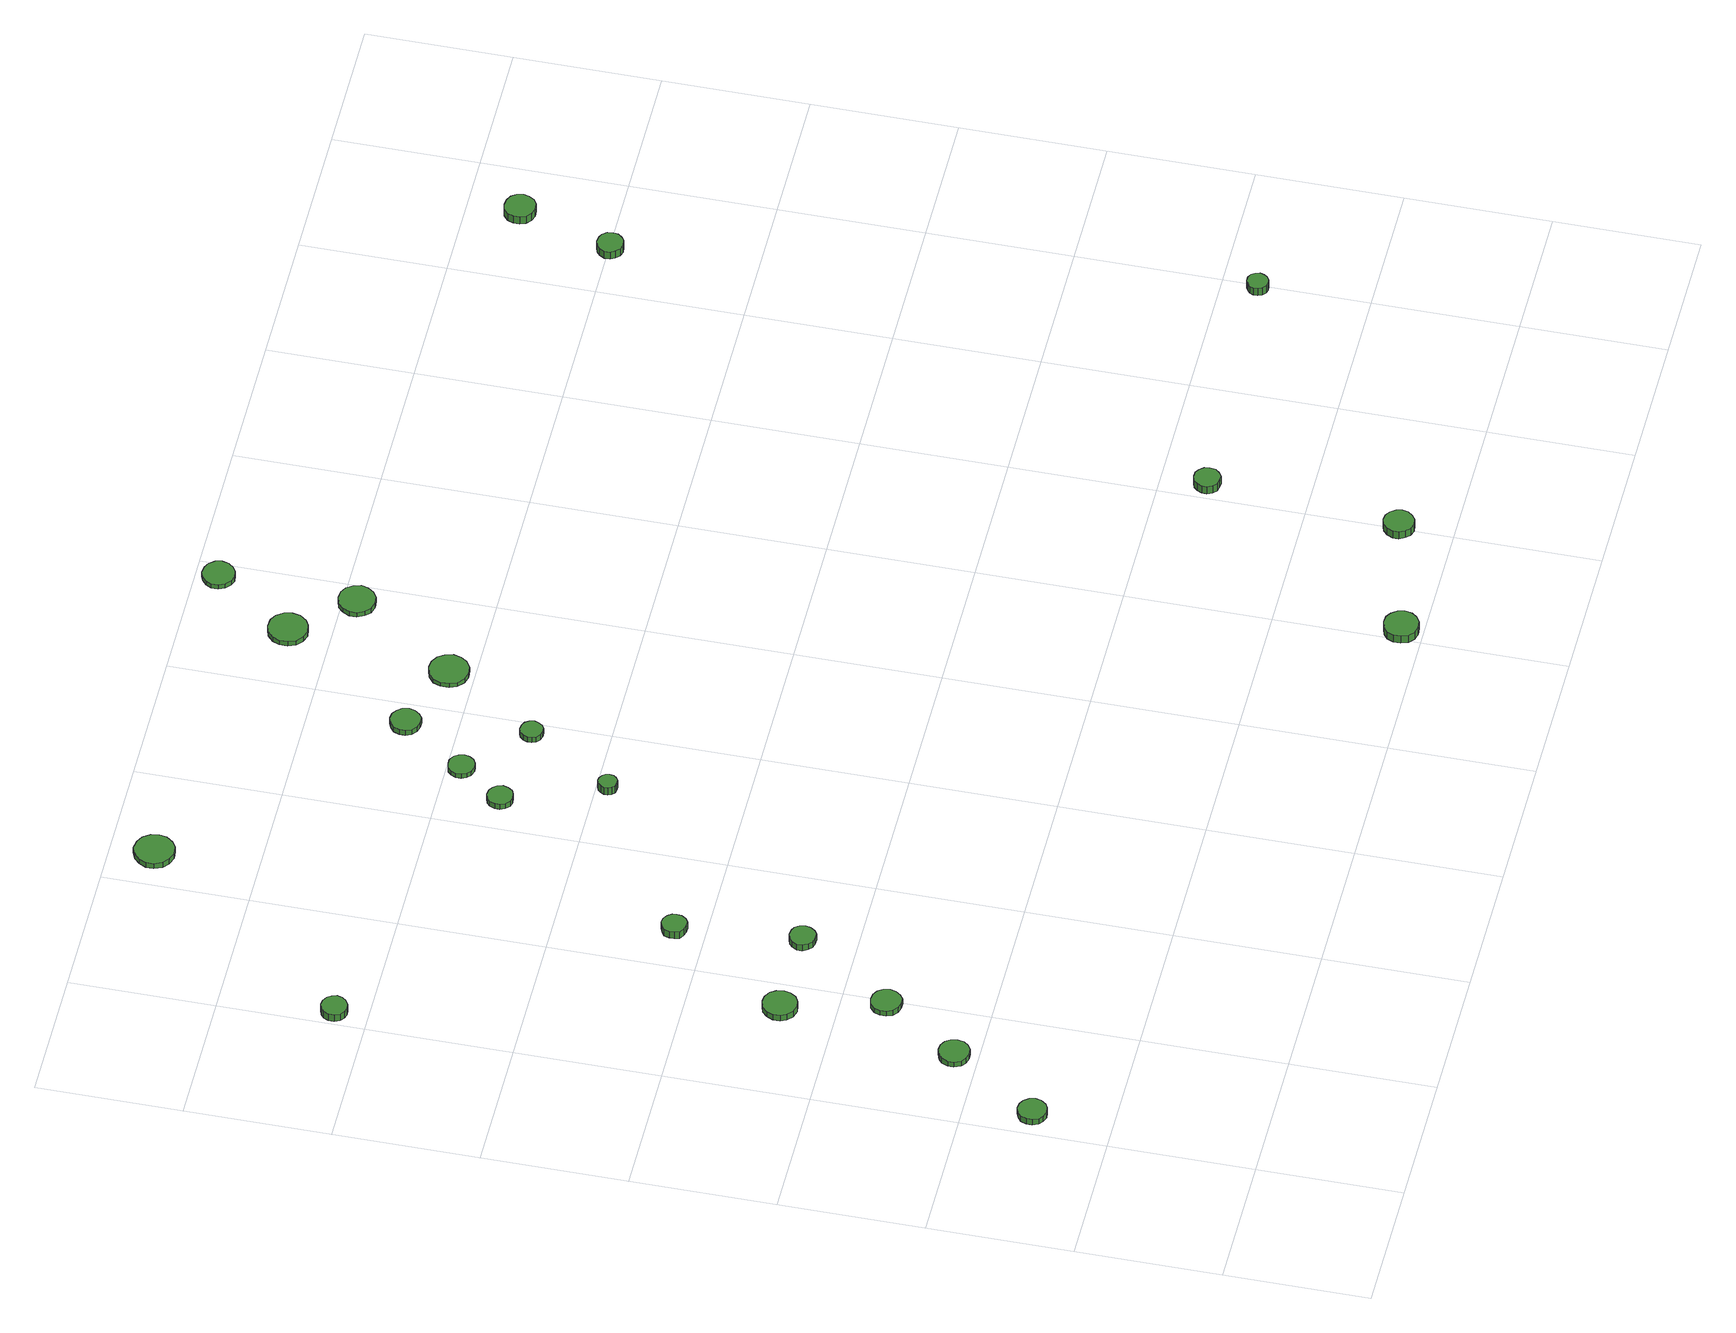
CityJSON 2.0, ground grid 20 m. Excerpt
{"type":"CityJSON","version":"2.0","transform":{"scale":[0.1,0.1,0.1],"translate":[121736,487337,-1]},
"CityObjects":{
"tree1":{"type":"SolitaryVegetationObject","attributes":{"function":"something"},"geometry":[{"type":"MultiSurface","lod":"1","boundaries":[[[0,1,2,3,4,5,6,7,8,9,10,11,12,13,14]],[[15,16,17,18,19,20,21,22,23,24,25,26,27,28,29]],[[0,29,28,1]],[[1,28,27,2]],[[2,27,26,3]],[[3,26,25,4]],[[4,25,24,5]],[[5,24,23,6]],[[6,23,22,7]],[[7,22,21,8]],[[8,21,20,9]],[[9,20,19,10]],[[10,19,18,11]],[[11,18,17,12]],[[12,17,16,13]],[[13,16,15,14]],[[14,15,29,0]]]}]},
"tree2":{"type":"SolitaryVegetationObject","attributes":{"function":"something"},"geometry":[{"type":"MultiSurface","lod":"1","boundaries":[[[30,31,32,33,34,35,36,37,38,39,40,41,42,43,44]],[[45,46,47,48,49,50,51,52,53,54,55,56,57,58,59]],[[30,59,58,31]],[[31,58,57,32]],[[32,57,56,33]],[[33,56,55,34]],[[34,55,54,35]],[[35,54,53,36]],[[36,53,52,37]],[[37,52,51,38]],[[38,51,50,39]],[[39,50,49,40]],[[40,49,48,41]],[[41,48,47,42]],[[42,47,46,43]],[[43,46,45,44]],[[44,45,59,30]]]}]},
"tree3":{"type":"SolitaryVegetationObject","attributes":{"function":"something"},"geometry":[{"type":"MultiSurface","lod":"1","boundaries":[[[60,61,62,63,64,65,66,67,68,69,70,71,72,73,74]],[[75,76,77,78,79,80,81,82,83,84,85,86,87,88,89]],[[60,89,88,61]],[[61,88,87,62]],[[62,87,86,63]],[[63,86,85,64]],[[64,85,84,65]],[[65,84,83,66]],[[66,83,82,67]],[[67,82,81,68]],[[68,81,80,69]],[[69,80,79,70]],[[70,79,78,71]],[[71,78,77,72]],[[72,77,76,73]],[[73,76,75,74]],[[74,75,89,60]]]}]},
"tree4":{"type":"SolitaryVegetationObject","attributes":{"function":"something"},"geometry":[{"type":"MultiSurface","lod":"1","boundaries":[[[90,91,92,93,94,95,96,97,98,99,100,101,102,103,104]],[[105,106,107,108,109,110,111,112,113,114,115,116,117,118,119]],[[90,119,118,91]],[[91,118,117,92]],[[92,117,116,93]],[[93,116,115,94]],[[94,115,114,95]],[[95,114,113,96]],[[96,113,112,97]],[[97,112,111,98]],[[98,111,110,99]],[[99,110,109,100]],[[100,109,108,101]],[[101,108,107,102]],[[102,107,106,103]],[[103,106,105,104]],[[104,105,119,90]]]}]},
"tree5":{"type":"SolitaryVegetationObject","attributes":{"function":"something"},"geometry":[{"type":"MultiSurface","lod":"1","boundaries":[[[120,121,122,123,124,125,126,127,128,129,130,131,132,133,134]],[[135,136,137,138,139,140,141,142,143,144,145,146,147,148,149]],[[120,149,148,121]],[[121,148,147,122]],[[122,147,146,123]],[[123,146,145,124]],[[124,145,144,125]],[[125,144,143,126]],[[126,143,142,127]],[[127,142,141,128]],[[128,141,140,129]],[[129,140,139,130]],[[130,139,138,131]],[[131,138,137,132]],[[132,137,136,133]],[[133,136,135,134]],[[134,135,149,120]]]}]},
"tree6":{"type":"SolitaryVegetationObject","attributes":{"function":"something"},"geometry":[{"type":"MultiSurface","lod":"1","boundaries":[[[150,151,152,153,154,155,156,157,158,159,160,161,162,163,164]],[[165,166,167,168,169,170,171,172,173,174,175,176,177,178,179]],[[150,179,178,151]],[[151,178,177,152]],[[152,177,176,153]],[[153,176,175,154]],[[154,175,174,155]],[[155,174,173,156]],[[156,173,172,157]],[[157,172,171,158]],[[158,171,170,159]],[[159,170,169,160]],[[160,169,168,161]],[[161,168,167,162]],[[162,167,166,163]],[[163,166,165,164]],[[164,165,179,150]]]}]},
"tree7":{"type":"SolitaryVegetationObject","attributes":{"function":"something"},"geometry":[{"type":"MultiSurface","lod":"1","boundaries":[[[180,181,182,183,184,185,186,187,188,189,190,191,192,193,194]],[[195,196,197,198,199,200,201,202,203,204,205,206,207,208,209]],[[180,209,208,181]],[[181,208,207,182]],[[182,207,206,183]],[[183,206,205,184]],[[184,205,204,185]],[[185,204,203,186]],[[186,203,202,187]],[[187,202,201,188]],[[188,201,200,189]],[[189,200,199,190]],[[190,199,198,191]],[[191,198,197,192]],[[192,197,196,193]],[[193,196,195,194]],[[194,195,209,180]]]}]},
"tree8":{"type":"SolitaryVegetationObject","attributes":{"function":"something"},"geometry":[{"type":"MultiSurface","lod":"1","boundaries":[[[210,211,212,213,214,215,216,217,218,219,220,221,222,223,224]],[[225,226,227,228,229,230,231,232,233,234,235,236,237,238,239]],[[210,239,238,211]],[[211,238,237,212]],[[212,237,236,213]],[[213,236,235,214]],[[214,235,234,215]],[[215,234,233,216]],[[216,233,232,217]],[[217,232,231,218]],[[218,231,230,219]],[[219,230,229,220]],[[220,229,228,221]],[[221,228,227,222]],[[222,227,226,223]],[[223,226,225,224]],[[224,225,239,210]]]}]},
"tree9":{"type":"SolitaryVegetationObject","attributes":{"function":"something"},"geometry":[{"type":"MultiSurface","lod":"1","boundaries":[[[240,241,242,243,244,245,246,247,248,249,250,251,252,253,254]],[[255,256,257,258,259,260,261,262,263,264,265,266,267,268,269]],[[240,269,268,241]],[[241,268,267,242]],[[242,267,266,243]],[[243,266,265,244]],[[244,265,264,245]],[[245,264,263,246]],[[246,263,262,247]],[[247,262,261,248]],[[248,261,260,249]],[[249,260,259,250]],[[250,259,258,251]],[[251,258,257,252]],[[252,257,256,253]],[[253,256,255,254]],[[254,255,269,240]]]}]},
"tree10":{"type":"SolitaryVegetationObject","attributes":{"function":"something"},"geometry":[{"type":"MultiSurface","lod":"1","boundaries":[[[270,271,272,273,274,275,276,277,278,279,280,281,282,283,284]],[[285,286,287,288,289,290,291,292,293,294,295,296,297,298,299]],[[270,299,298,271]],[[271,298,297,272]],[[272,297,296,273]],[[273,296,295,274]],[[274,295,294,275]],[[275,294,293,276]],[[276,293,292,277]],[[277,292,291,278]],[[278,291,290,279]],[[279,290,289,280]],[[280,289,288,281]],[[281,288,287,282]],[[282,287,286,283]],[[283,286,285,284]],[[284,285,299,270]]]}]},
"tree11":{"type":"SolitaryVegetationObject","attributes":{"function":"something"},"geometry":[{"type":"MultiSurface","lod":"1","boundaries":[[[300,301,302,303,304,305,306,307,308,309,310,311,312,313,314]],[[315,316,317,318,319,320,321,322,323,324,325,326,327,328,329]],[[300,329,328,301]],[[301,328,327,302]],[[302,327,326,303]],[[303,326,325,304]],[[304,325,324,305]],[[305,324,323,306]],[[306,323,322,307]],[[307,322,321,308]],[[308,321,320,309]],[[309,320,319,310]],[[310,319,318,311]],[[311,318,317,312]],[[312,317,316,313]],[[313,316,315,314]],[[314,315,329,300]]]}]},
"tree12":{"type":"SolitaryVegetationObject","attributes":{"function":"something"},"geometry":[{"type":"MultiSurface","lod":"1","boundaries":[[[330,331,332,333,334,335,336,337,338,339,340,341,342,343,344]],[[345,346,347,348,349,350,351,352,353,354,355,356,357,358,359]],[[330,359,358,331]],[[331,358,357,332]],[[332,357,356,333]],[[333,356,355,334]],[[334,355,354,335]],[[335,354,353,336]],[[336,353,352,337]],[[337,352,351,338]],[[338,351,350,339]],[[339,350,349,340]],[[340,349,348,341]],[[341,348,347,342]],[[342,347,346,343]],[[343,346,345,344]],[[344,345,359,330]]]}]},
"tree13":{"type":"SolitaryVegetationObject","attributes":{"function":"something"},"geometry":[{"type":"MultiSurface","lod":"1","boundaries":[[[360,361,362,363,364,365,366,367,368,369,370,371,372,373,374]],[[375,376,377,378,379,380,381,382,383,384,385,386,387,388,389]],[[360,389,388,361]],[[361,388,387,362]],[[362,387,386,363]],[[363,386,385,364]],[[364,385,384,365]],[[365,384,383,366]],[[366,383,382,367]],[[367,382,381,368]],[[368,381,380,369]],[[369,380,379,370]],[[370,379,378,371]],[[371,378,377,372]],[[372,377,376,373]],[[373,376,375,374]],[[374,375,389,360]]]}]},
"tree14":{"type":"SolitaryVegetationObject","attributes":{"function":"something"},"geometry":[{"type":"MultiSurface","lod":"1","boundaries":[[[390,391,392,393,394,395,396,397,398,399,400,401,402,403,404]],[[405,406,407,408,409,410,411,412,413,414,415,416,417,418,419]],[[390,419,418,391]],[[391,418,417,392]],[[392,417,416,393]],[[393,416,415,394]],[[394,415,414,395]],[[395,414,413,396]],[[396,413,412,397]],[[397,412,411,398]],[[398,411,410,399]],[[399,410,409,400]],[[400,409,408,401]],[[401,408,407,402]],[[402,407,406,403]],[[403,406,405,404]],[[404,405,419,390]]]}]},
"tree15":{"type":"SolitaryVegetationObject","attributes":{"function":"something"},"geometry":[{"type":"MultiSurface","lod":"1","boundaries":[[[420,421,422,423,424,425,426,427,428,429,430,431,432,433,434]],[[435,436,437,438,439,440,441,442,443,444,445,446,447,448,449]],[[420,449,448,421]],[[421,448,447,422]],[[422,447,446,423]],[[423,446,445,424]],[[424,445,444,425]],[[425,444,443,426]],[[426,443,442,427]],[[427,442,441,428]],[[428,441,440,429]],[[429,440,439,430]],[[430,439,438,431]],[[431,438,437,432]],[[432,437,436,433]],[[433,436,435,434]],[[434,435,449,420]]]}]},
"tree16":{"type":"SolitaryVegetationObject","attributes":{"function":"something"},"geometry":[{"type":"MultiSurface","lod":"1","boundaries":[[[450,451,452,453,454,455,456,457,458,459,460,461,462,463,464]],[[465,466,467,468,469,470,471,472,473,474,475,476,477,478,479]],[[450,479,478,451]],[[451,478,477,452]],[[452,477,476,453]],[[453,476,475,454]],[[454,475,474,455]],[[455,474,473,456]],[[456,473,472,457]],[[457,472,471,458]],[[458,471,470,459]],[[459,470,469,460]],[[460,469,468,461]],[[461,468,467,462]],[[462,467,466,463]],[[463,466,465,464]],[[464,465,479,450]]]}]},
"tree17":{"type":"SolitaryVegetationObject","attributes":{"function":"something"},"geometry":[{"type":"MultiSurface","lod":"1","boundaries":[[[480,481,482,483,484,485,486,487,488,489,490,491,492,493,494]],[[495,496,497,498,499,500,501,502,503,504,505,506,507,508,509]],[[480,509,508,481]],[[481,508,507,482]],[[482,507,506,483]],[[483,506,505,484]],[[484,505,504,485]],[[485,504,503,486]],[[486,503,502,487]],[[487,502,501,488]],[[488,501,500,489]],[[489,500,499,490]],[[490,499,498,491]],[[491,498,497,492]],[[492,497,496,493]],[[493,496,495,494]],[[494,495,509,480]]]}]},
"tree18":{"type":"SolitaryVegetationObject","attributes":{"function":"something"},"geometry":[{"type":"MultiSurface","lod":"1","boundaries":[[[510,511,512,513,514,515,516,517,518,519,520,521,522,523,524]],[[525,526,527,528,529,530,531,532,533,534,535,536,537,538,539]],[[510,539,538,511]],[[511,538,537,512]],[[512,537,536,513]],[[513,536,535,514]],[[514,535,534,515]],[[515,534,533,516]],[[516,533,532,517]],[[517,532,531,518]],[[518,531,530,519]],[[519,530,529,520]],[[520,529,528,521]],[[521,528,527,522]],[[522,527,526,523]],[[523,526,525,524]],[[524,525,539,510]]]}]},
"tree19":{"type":"SolitaryVegetationObject","attributes":{"function":"something"},"geometry":[{"type":"MultiSurface","lod":"1","boundaries":[[[540,541,542,543,544,545,546,547,548,549,550,551,552,553,554]],[[555,556,557,558,559,560,561,562,563,564,565,566,567,568,569]],[[540,569,568,541]],[[541,568,567,542]],[[542,567,566,543]],[[543,566,565,544]],[[544,565,564,545]],[[545,564,563,546]],[[546,563,562,547]],[[547,562,561,548]],[[548,561,560,549]],[[549,560,559,550]],[[550,559,558,551]],[[551,558,557,552]],[[552,557,556,553]],[[553,556,555,554]],[[554,555,569,540]]]}]},
"tree20":{"type":"SolitaryVegetationObject","attributes":{"function":"something"},"geometry":[{"type":"MultiSurface","lod":"1","boundaries":[[[570,571,572,573,574,575,576,577,578,579,580,581,582,583,584]],[[585,586,587,588,589,590,591,592,593,594,595,596,597,598,599]],[[570,599,598,571]],[[571,598,597,572]],[[572,597,596,573]],[[573,596,595,574]],[[574,595,594,575]],[[575,594,593,576]],[[576,593,592,577]],[[577,592,591,578]],[[578,591,590,579]],[[579,590,589,580]],[[580,589,588,581]],[[581,588,587,582]],[[582,587,586,583]],[[583,586,585,584]],[[584,585,599,570]]]}]},
"tree21":{"type":"SolitaryVegetationObject","attributes":{"function":"something"},"geometry":[{"type":"MultiSurface","lod":"1","boundaries":[[[600,601,602,603,604,605,606,607,608,609,610,611,612,613,614]],[[615,616,617,618,619,620,621,622,623,624,625,626,627,628,629]],[[600,629,628,601]],[[601,628,627,602]],[[602,627,626,603]],[[603,626,625,604]],[[604,625,624,605]],[[605,624,623,606]],[[606,623,622,607]],[[607,622,621,608]],[[608,621,620,609]],[[609,620,619,610]],[[610,619,618,611]],[[611,618,617,612]],[[612,617,616,613]],[[613,616,615,614]],[[614,615,629,600]]]}]},
"tree22":{"type":"SolitaryVegetationObject","attributes":{"function":"something"},"geometry":[{"type":"MultiSurface","lod":"1","boundaries":[[[630,631,632,633,634,635,636,637,638,639,640,641,642,643,644]],[[645,646,647,648,649,650,651,652,653,654,655,656,657,658,659]],[[630,659,658,631]],[[631,658,657,632]],[[632,657,656,633]],[[633,656,655,634]],[[634,655,654,635]],[[635,654,653,636]],[[636,653,652,637]],[[637,652,651,638]],[[638,651,650,639]],[[639,650,649,640]],[[640,649,648,641]],[[641,648,647,642]],[[642,647,646,643]],[[643,646,645,644]],[[644,645,659,630]]]}]},
"tree23":{"type":"SolitaryVegetationObject","attributes":{"function":"something"},"geometry":[{"type":"MultiSurface","lod":"1","boundaries":[[[660,661,662,663,664,665,666,667,668,669,670,671,672,673,674]],[[675,676,677,678,679,680,681,682,683,684,685,686,687,688,689]],[[660,689,688,661]],[[661,688,687,662]],[[662,687,686,663]],[[663,686,685,664]],[[664,685,684,665]],[[665,684,683,666]],[[666,683,682,667]],[[667,682,681,668]],[[668,681,680,669]],[[669,680,679,670]],[[670,679,678,671]],[[671,678,677,672]],[[672,677,676,673]],[[673,676,675,674]],[[674,675,689,660]]]}]}
},
"vertices":[
[57,309,16],[55,317,16],[50,324,16],[43,328,16],[35,329,16],[27,326,16],[21,321,16],[18,313,16],[18,305,16],[21,297,16],[27,292,16],[35,289,16],[43,290,16],[50,294,16],[55,301,16],[55,301,6],[50,294,6],[43,290,6],[35,289,6],[27,292,6],[21,297,6],[18,305,6],[18,313,6],[21,321,6],[27,326,6],[35,329,6],[43,328,6],[50,324,6],[55,317,6],[57,309,6],
[142,433,15],[140,442,15],[135,449,15],[128,453,15],[119,454,15],[110,451,15],[104,446,15],[100,437,15],[100,429,15],[104,420,15],[110,415,15],[119,412,15],[128,413,15],[135,417,15],[140,424,15],[140,424,6],[135,417,6],[128,413,6],[119,412,6],[110,415,6],[104,420,6],[100,429,6],[100,437,6],[104,446,6],[110,451,6],[119,454,6],[128,453,6],[135,449,6],[140,442,6],[142,433,6],
[214,540,15],[212,549,15],[207,556,15],[200,560,15],[191,561,15],[183,559,15],[176,553,15],[173,545,15],[173,536,15],[176,528,15],[183,522,15],[191,520,15],[200,520,15],[207,525,15],[212,532,15],[212,532,6],[207,525,6],[200,520,6],[191,520,6],[183,522,6],[176,528,6],[173,536,6],[173,545,6],[176,553,6],[183,559,6],[191,561,6],[200,560,6],[207,556,6],[212,549,6],[214,540,6],
[179,675,17],[177,685,17],[172,693,17],[163,698,17],[154,699,17],[144,696,17],[137,689,17],[133,680,17],[133,670,17],[137,662,17],[144,655,17],[154,652,17],[163,653,17],[172,658,17],[177,666,17],[177,666,7],[172,658,7],[163,653,7],[154,652,7],[144,655,7],[137,662,7],[133,670,7],[133,680,7],[137,689,7],[144,696,7],[154,699,7],[163,698,7],[172,693,7],[177,685,7],[179,675,7],
[41,1246,19],[39,1253,19],[35,1259,19],[28,1263,19],[21,1264,19],[14,1262,19],[8,1257,19],[5,1250,19],[5,1242,19],[8,1235,19],[14,1230,19],[21,1228,19],[28,1229,19],[35,1233,19],[39,1239,19],[39,1239,7],[35,1233,7],[28,1229,7],[21,1228,7],[14,1230,7],[8,1235,7],[5,1242,7],[5,1250,7],[8,1257,7],[14,1262,7],[21,1264,7],[28,1263,7],[35,1259,7],[39,1253,7],[41,1246,7],
[302,673,18],[300,681,18],[296,687,18],[290,690,18],[282,691,18],[275,689,18],[270,684,18],[266,677,18],[266,670,18],[270,663,18],[275,658,18],[282,656,18],[290,656,18],[296,660,18],[300,666,18],[300,666,7],[296,660,7],[290,656,7],[282,656,7],[275,658,7],[270,663,7],[266,670,7],[266,677,7],[270,684,7],[275,689,7],[282,691,7],[290,690,7],[296,687,7],[300,681,7],[302,673,7],
[280,842,24],[279,848,24],[275,854,24],[269,858,24],[262,859,24],[255,856,24],[249,852,24],[247,845,24],[247,838,24],[249,831,24],[255,827,24],[262,825,24],[269,825,24],[275,829,24],[279,835,24],[279,835,12],[275,829,12],[269,825,12],[262,825,12],[255,827,12],[249,831,12],[247,838,12],[247,845,12],[249,852,12],[255,856,12],[262,859,12],[269,858,12],[275,854,12],[279,848,12],[280,842,12],
[284,1540,16],[282,1551,16],[275,1561,16],[266,1566,16],[254,1568,16],[243,1564,16],[235,1556,16],[230,1546,16],[230,1535,16],[235,1524,16],[243,1517,16],[254,1513,16],[266,1514,16],[275,1520,16],[282,1529,16],[282,1529,7],[275,1520,7],[266,1514,7],[254,1513,7],[243,1517,7],[235,1524,7],[230,1535,7],[230,1546,7],[235,1556,7],[243,1564,7],[254,1568,7],[266,1566,7],[275,1561,7],[282,1551,7],[284,1540,7],
[471,1118,16],[469,1126,16],[465,1131,16],[459,1135,16],[451,1136,16],[444,1134,16],[439,1129,16],[436,1122,16],[436,1115,16],[439,1108,16],[444,1103,16],[451,1101,16],[459,1102,16],[465,1105,16],[469,1111,16],[469,1111,7],[465,1105,7],[459,1102,7],[451,1101,7],[444,1103,7],[439,1108,7],[436,1115,7],[436,1122,7],[439,1129,7],[444,1134,7],[451,1136,7],[459,1135,7],[465,1131,7],[469,1126,7],[471,1118,7],
[516,985,22],[515,990,22],[512,994,22],[507,997,22],[502,998,22],[497,996,22],[493,992,22],[491,987,22],[491,982,22],[493,977,22],[497,973,22],[502,972,22],[507,972,22],[512,975,22],[515,979,22],[515,979,9],[512,975,9],[507,972,9],[502,972,9],[497,973,9],[493,977,9],[491,982,9],[491,987,9],[493,992,9],[497,996,9],[502,998,9],[507,997,9],[512,994,9],[515,990,9],[516,985,9],
[517,1180,15],[515,1188,15],[511,1194,15],[504,1198,15],[497,1198,15],[489,1196,15],[484,1191,15],[481,1184,15],[481,1177,15],[484,1170,15],[489,1165,15],[497,1162,15],[504,1163,15],[511,1167,15],[515,1173,15],[515,1173,7],[511,1167,7],[504,1163,7],[497,1162,7],[489,1165,7],[484,1170,7],[481,1177,7],[481,1184,7],[484,1191,7],[489,1196,7],[497,1198,7],[504,1198,7],[511,1194,7],[515,1188,7],[517,1180,7],
[597,1104,16],[595,1111,16],[592,1116,16],[586,1119,16],[579,1120,16],[573,1118,16],[568,1113,16],[566,1107,16],[566,1101,16],[568,1095,16],[573,1091,16],[579,1089,16],[586,1089,16],[592,1093,16],[595,1098,16],[595,1098,7],[592,1093,7],[586,1089,7],[579,1089,7],[573,1091,7],[568,1095,7],[566,1101,7],[566,1107,7],[568,1113,7],[573,1118,7],[579,1120,7],[586,1119,7],[592,1116,7],[595,1111,7],[597,1104,7],
[584,1270,16],[582,1279,16],[577,1285,16],[570,1290,16],[561,1291,16],[553,1288,16],[546,1282,16],[543,1274,16],[543,1266,16],[546,1258,16],[553,1252,16],[561,1250,16],[570,1250,16],[577,1255,16],[582,1262,16],[582,1262,7],[577,1255,7],[570,1250,7],[561,1250,7],[553,1252,7],[546,1258,7],[543,1266,7],[543,1274,7],[546,1282,7],[553,1288,7],[561,1291,7],[570,1290,7],[577,1285,7],[582,1279,7],[584,1270,7],
[1030,28,31],[1028,37,31],[1022,45,31],[1014,50,31],[1004,51,31],[994,48,31],[987,42,31],[983,33,31],[983,23,31],[987,13,31],[994,7,31],[1004,4,31],[1014,5,31],[1022,10,31],[1028,18,31],[1028,18,18],[1022,10,18],[1014,5,18],[1004,4,18],[994,7,18],[987,13,18],[983,23,18],[983,33,18],[987,42,18],[994,48,18],[1004,51,18],[1014,50,18],[1022,45,18],[1028,37,18],[1030,28,18],
[696,1235,14],[693,1246,14],[687,1255,14],[677,1261,14],[666,1262,14],[655,1259,14],[646,1251,14],[642,1241,14],[642,1229,14],[646,1219,14],[655,1211,14],[666,1208,14],[677,1209,14],[687,1215,14],[693,1224,14],[693,1224,7],[687,1215,7],[677,1209,7],[666,1208,7],[655,1211,7],[646,1219,7],[642,1229,7],[642,1241,7],[646,1251,7],[655,1259,7],[666,1262,7],[677,1261,7],[687,1255,7],[693,1246,7],[696,1235,7],
[724,1458,15],[722,1469,15],[715,1479,15],[706,1484,15],[694,1485,15],[684,1482,15],[675,1474,15],[671,1464,15],[671,1453,15],[675,1442,15],[684,1435,15],[694,1431,15],[706,1433,15],[715,1438,15],[722,1447,15],[722,1447,7],[715,1438,7],[706,1433,7],[694,1431,7],[684,1435,7],[675,1442,7],[671,1453,7],[671,1464,7],[675,1474,7],[684,1482,7],[694,1485,7],[706,1484,7],[715,1479,7],[722,1469,7],[724,1458,7],
[794,1381,15],[791,1391,15],[785,1400,15],[776,1405,15],[766,1406,15],[755,1403,15],[748,1396,15],[743,1386,15],[743,1376,15],[748,1366,15],[755,1359,15],[766,1356,15],[776,1357,15],[785,1362,15],[791,1371,15],[791,1371,7],[785,1362,7],[776,1357,7],[766,1356,7],[755,1359,7],[748,1366,7],[743,1376,7],[743,1386,7],[748,1396,7],[755,1403,7],[766,1406,7],[776,1405,7],[785,1400,7],[791,1391,7],[794,1381,7],
[1213,72,30],[1211,80,30],[1206,87,30],[1199,92,30],[1190,93,30],[1182,90,30],[1176,84,30],[1172,76,30],[1172,68,30],[1176,60,30],[1182,54,30],[1190,51,30],[1199,52,30],[1206,57,30],[1211,64,30],[1211,64,17],[1206,57,17],[1199,52,17],[1190,51,17],[1182,54,17],[1176,60,17],[1172,68,17],[1172,76,17],[1176,84,17],[1182,90,17],[1190,93,17],[1199,92,17],[1206,87,17],[1211,80,17],[1213,72,17],
[798,1569,15],[796,1578,15],[790,1586,15],[782,1590,15],[773,1591,15],[765,1588,15],[758,1582,15],[754,1574,15],[754,1565,15],[758,1556,15],[765,1550,15],[773,1547,15],[782,1548,15],[790,1553,15],[796,1560,15],[796,1560,7],[790,1553,7],[782,1548,7],[773,1547,7],[765,1550,7],[758,1556,7],[754,1565,7],[754,1574,7],[758,1582,7],[765,1588,7],[773,1591,7],[782,1590,7],[790,1586,7],[796,1578,7],[798,1569,7],
[1233,336,31],[1232,343,31],[1227,349,31],[1221,353,31],[1214,353,31],[1206,351,31],[1201,346,31],[1198,339,31],[1198,332,31],[1201,325,31],[1206,320,31],[1214,318,31],[1221,318,31],[1227,322,31],[1232,328,31],[1232,328,18],[1227,322,18],[1221,318,18],[1214,318,18],[1206,320,18],[1201,325,18],[1198,332,18],[1198,339,18],[1201,346,18],[1206,351,18],[1214,353,18],[1221,353,18],[1227,349,18],[1232,343,18],[1233,336,18],
[1601,350,30],[1599,356,30],[1596,361,30],[1590,364,30],[1584,364,30],[1579,362,30],[1574,358,30],[1572,353,30],[1572,347,30],[1574,341,30],[1579,337,30],[1584,335,30],[1590,336,30],[1596,339,30],[1599,344,30],[1599,344,17],[1596,339,17],[1590,336,17],[1584,335,17],[1579,337,17],[1574,341,17],[1572,347,17],[1572,353,17],[1574,358,17],[1579,362,17],[1584,364,17],[1590,364,17],[1596,361,17],[1599,356,17],[1601,350,17],
[1493,1197,26],[1492,1205,26],[1487,1211,26],[1481,1214,26],[1473,1215,26],[1466,1213,26],[1461,1208,26],[1457,1201,26],[1457,1193,26],[1461,1187,26],[1466,1182,26],[1473,1179,26],[1481,1180,26],[1487,1184,26],[1492,1190,26],[1492,1190,13],[1487,1184,13],[1481,1180,13],[1473,1179,13],[1466,1182,13],[1461,1187,13],[1457,1193,13],[1457,1201,13],[1461,1208,13],[1466,1213,13],[1473,1215,13],[1481,1214,13],[1487,1211,13],[1492,1205,13],[1493,1197,13],
[1535,1327,28],[1533,1336,28],[1528,1343,28],[1520,1347,28],[1511,1348,28],[1503,1346,28],[1496,1340,28],[1493,1332,28],[1493,1323,28],[1496,1315,28],[1503,1309,28],[1511,1306,28],[1520,1307,28],[1528,1311,28],[1533,1319,28],[1533,1319,15],[1528,1311,15],[1520,1307,15],[1511,1306,15],[1503,1309,15],[1496,1315,15],[1493,1323,15],[1493,1332,15],[1496,1340,15],[1503,1346,15],[1511,1348,15],[1520,1347,15],[1528,1343,15],[1533,1336,15],[1535,1327,15]
]}
